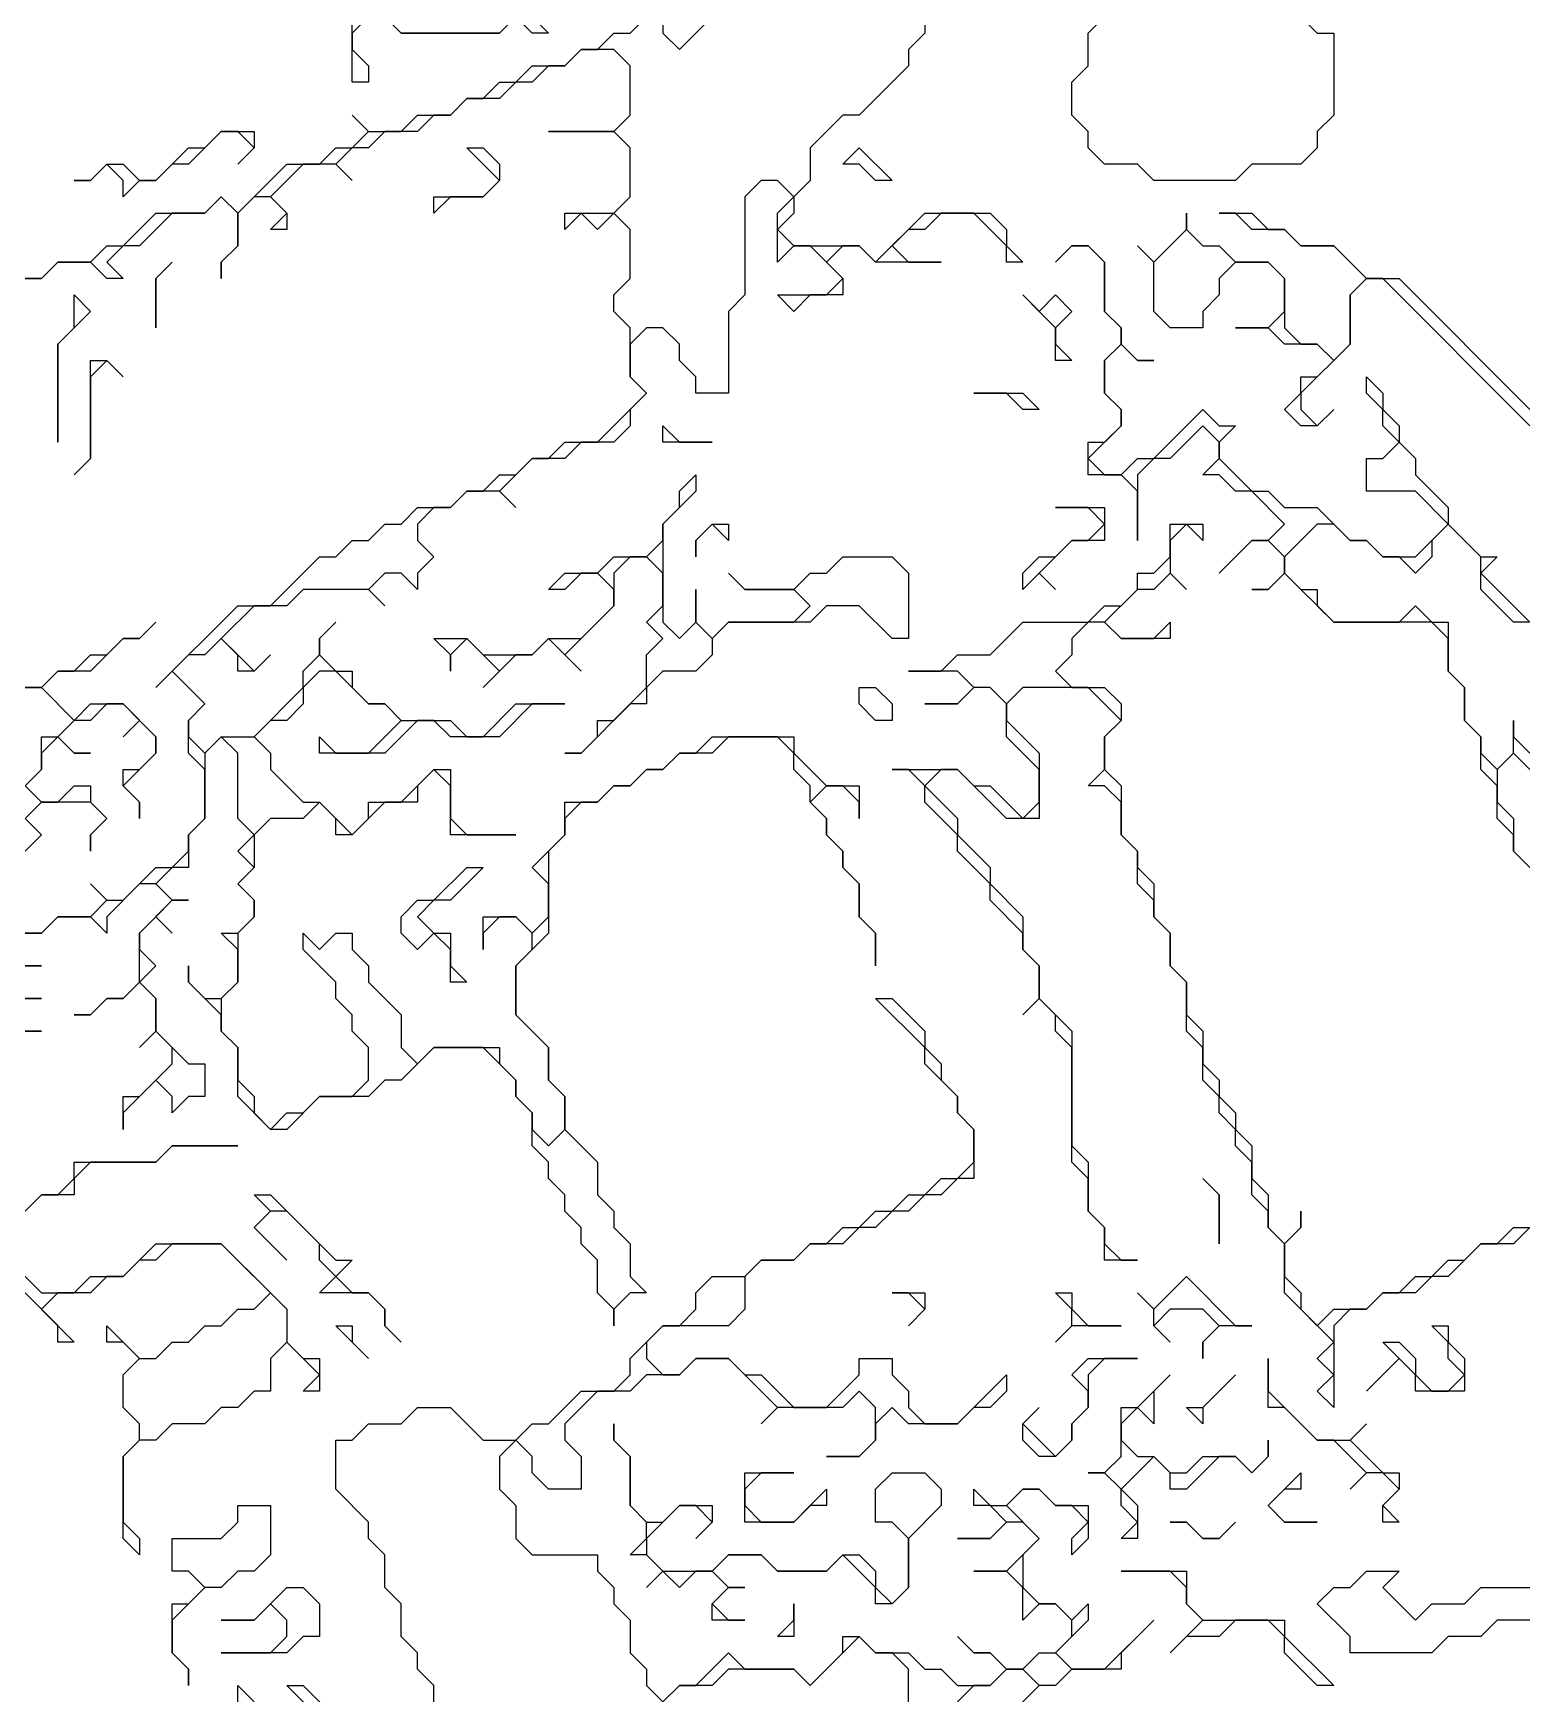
# Model space of a CAD drawing. Header units: metres. Extents: x 0 to 96.9, y 0 to 54.3.
# Drawn here: x 71.75 to 80.85, y 34.75 to 44.9 of the extents above; entities that cross this region are included whole.
import ezdxf

# ---------------------------------------------------------------- set-up
doc = ezdxf.new("R2010")
doc.units = ezdxf.units.M

msp = doc.modelspace()

# ---------------------------------------------------------------- linework, layer by layer
for points in [[(73.8, 45.1), (74, 44.9), (74.6, 44.9), (75, 45.3)], [(77.2, 45.1), (77.2, 44.9), (77.1, 44.8), (77.1, 44.7), (76.8, 44.4), (76.7, 44.4), (76.5, 44.2), (76.5, 44), (76.4, 43.9), (76.4, 43.8), (76.3, 43.7), (76.4, 43.6), (76.8, 43.6), (76.9, 43.5), (77.2, 43.8), (77.6, 43.8), (77.7, 43.7), (77.7, 43.6), (77.8, 43.5), (77.7, 43.5), (77.7, 43.6), (77.5, 43.8), (77.3, 43.8), (77.2, 43.7), (77.1, 43.7), (77, 43.6), (77.1, 43.5), (77.3, 43.5), (76.9, 43.5), (76.8, 43.6), (76.7, 43.6), (76.6, 43.5), (76.7, 43.4), (76.7, 43.3), (76.5, 43.3), (76.4, 43.2), (76.3, 43.3), (76.6, 43.3), (76.7, 43.4), (76.5, 43.6), (76.4, 43.6), (76.3, 43.5), (76.3, 43.8), (76.4, 43.9), (76.3, 44), (76.2, 44), (76.1, 43.9), (76.1, 43.3), (76, 43.2), (76, 42.7), (75.8, 42.7), (75.8, 42.8), (75.7, 42.9), (75.7, 43), (75.6, 43.1), (75.5, 43.1), (75.4, 43), (75.4, 42.8), (75.5, 42.7), (75.4, 42.6), (75.4, 42.5), (75.3, 42.4), (75.1, 42.4), (75, 42.3), (74.8, 42.3), (74.6, 42.1), (74.7, 42), (74.6, 42.1), (74.4, 42.1), (74.3, 42), (74.2, 42), (74.1, 41.9), (74.1, 41.8), (74.2, 41.7), (74.1, 41.6), (74.1, 41.5), (74, 41.6), (73.9, 41.6), (73.8, 41.5), (73.9, 41.4), (73.8, 41.5), (73.4, 41.5), (73.3, 41.4), (73.1, 41.4), (72.9, 41.2), (73.1, 41), (73.2, 41.1), (73.1, 41), (73, 41), (73, 41.1), (72.9, 41.2), (72.8, 41.1), (72.7, 41.1), (72.6, 41), (72.8, 40.8), (72.7, 40.7), (72.7, 40.6), (72.8, 40.5), (72.9, 40.6), (73.1, 40.6), (73.4, 40.9), (73.4, 41), (73.5, 41.1), (73.5, 41.2), (73.6, 41.3), (73.5, 41.2), (73.5, 41.1), (73.6, 41), (73.7, 41), (73.7, 40.9), (73.8, 40.8), (73.9, 40.8), (74, 40.7), (74.3, 40.7), (74.4, 40.6), (74.5, 40.6), (74.7, 40.8), (75, 40.8), (74.8, 40.8), (74.6, 40.6), (74.3, 40.6), (74.2, 40.7), (74.1, 40.7), (73.9, 40.5), (73.5, 40.5), (73.5, 40.6), (73.6, 40.5), (73.8, 40.5), (74, 40.7), (73.9, 40.8), (73.8, 40.8), (73.6, 41), (73.5, 41), (73.4, 40.9), (73.4, 40.8), (73.3, 40.7), (73.2, 40.7), (73.1, 40.6), (73.2, 40.5), (73.2, 40.4), (73.4, 40.2), (73.5, 40.2), (73.7, 40), (73.8, 40.1), (73.8, 40.2), (74, 40.2), (74.2, 40.4), (74.3, 40.4), (74.3, 40.1), (74.4, 40), (74.7, 40), (74.3, 40), (74.3, 40.3), (74.2, 40.4), (74.1, 40.3), (74.1, 40.2), (73.9, 40.2), (73.7, 40), (73.6, 40), (73.6, 40.1), (73.5, 40.2), (73.4, 40.1), (73.2, 40.1), (73.1, 40), (73.1, 39.8), (73, 39.7), (73.1, 39.6), (73.1, 39.5), (73, 39.4), (73, 39.1), (72.9, 39), (72.9, 38.8), (73, 38.7), (73, 38.5), (73.1, 38.4), (73.1, 38.3), (73.2, 38.2), (73.3, 38.3), (73.4, 38.3), (73.5, 38.4), (73.7, 38.4), (73.8, 38.5), (73.8, 38.7), (73.7, 38.8), (73.7, 38.9), (73.6, 39), (73.6, 39.1), (73.4, 39.3), (73.4, 39.4), (73.5, 39.3), (73.6, 39.4), (73.7, 39.4), (73.7, 39.3), (73.8, 39.2), (73.8, 39.1), (74, 38.9), (74, 38.7), (74.1, 38.6), (74.2, 38.7), (74.6, 38.7), (74.6, 38.6), (74.7, 38.5), (74.7, 38.4), (74.8, 38.3), (74.8, 38.2), (74.9, 38.1), (75, 38.2), (75, 38.4), (74.9, 38.5), (74.9, 38.7), (74.7, 38.9), (74.7, 39.2), (74.8, 39.3), (74.8, 39.4), (74.7, 39.5), (74.6, 39.5), (74.5, 39.4), (74.5, 39.3), (74.5, 39.5), (74.7, 39.5), (74.8, 39.4), (74.9, 39.5), (74.9, 39.7), (74.8, 39.8), (75, 40), (75, 40.2), (75.2, 40.2), (75.3, 40.3), (75.4, 40.3), (75.5, 40.4), (75.6, 40.4), (75.7, 40.5), (75.8, 40.5), (75.9, 40.6), (76.4, 40.6), (76.4, 40.5), (76.6, 40.3), (76.8, 40.3), (76.8, 40.1), (76.8, 40.2), (76.7, 40.3), (76.6, 40.3), (76.5, 40.2), (76.6, 40.1), (76.6, 40), (76.7, 39.9), (76.7, 39.8), (76.8, 39.7), (76.8, 39.5), (76.9, 39.4), (76.9, 39.2), (76.9, 39.4), (76.8, 39.5), (76.8, 39.7), (76.7, 39.8), (76.7, 39.9), (76.6, 40), (76.6, 40.1), (76.5, 40.2), (76.5, 40.3), (76.4, 40.4), (76.4, 40.5), (76.3, 40.6), (76, 40.6), (75.9, 40.5), (75.7, 40.5), (75.6, 40.4), (75.5, 40.4), (75.4, 40.3), (75.3, 40.3), (75.2, 40.2), (75.1, 40.2), (75, 40.1), (75, 40), (74.9, 39.9), (74.9, 39.4), (74.7, 39.2), (74.7, 38.9), (74.9, 38.7), (74.9, 38.5), (75, 38.4), (75, 38.2), (75.2, 38), (75.2, 37.8), (75.3, 37.7), (75.3, 37.6), (75.4, 37.5), (75.4, 37.3), (75.5, 37.2), (75.4, 37.2), (75.3, 37.1), (75.3, 37), (75.3, 37.1), (75.2, 37.2), (75.2, 37.4), (75.1, 37.5), (75.1, 37.6), (75, 37.7), (75, 37.8), (74.9, 37.9), (74.9, 38), (74.8, 38.1), (74.8, 38.3), (74.7, 38.4), (74.7, 38.5), (74.5, 38.7), (74.2, 38.7), (74, 38.5), (73.9, 38.5), (73.8, 38.4), (73.5, 38.4), (73.3, 38.2), (73.2, 38.2), (73, 38.4), (73, 38.7), (72.9, 38.8), (72.9, 38.9), (72.7, 39.1), (72.7, 39.2), (72.7, 39.1), (72.8, 39), (72.9, 39), (73, 39.1), (73, 39.3), (72.9, 39.4), (73, 39.4), (73.1, 39.5), (73.1, 39.6), (73, 39.7), (73.1, 39.8), (73, 39.9), (73.1, 40), (73, 40.1), (73, 40.5), (72.9, 40.6), (72.8, 40.5), (72.8, 40.1), (72.7, 40), (72.7, 39.8), (72.6, 39.8), (72.5, 39.7), (72.6, 39.6), (72.7, 39.6), (72.6, 39.6), (72.5, 39.5), (72.6, 39.4), (72.5, 39.5), (72.4, 39.4), (72.4, 39.3), (72.5, 39.2), (72.4, 39.1), (72.5, 39), (72.5, 38.8), (72.7, 38.6), (72.8, 38.6), (72.8, 38.4), (72.7, 38.4), (72.6, 38.3), (72.6, 38.4), (72.5, 38.5), (72.3, 38.3), (72.3, 38.2), (72.3, 38.4), (72.4, 38.4), (72.6, 38.6), (72.6, 38.7), (72.5, 38.8), (72.4, 38.7), (72.5, 38.8), (72.5, 39), (72.4, 39.1), (72.3, 39), (72.2, 39), (72.1, 38.9), (72, 38.9), (72.1, 38.9), (72.2, 39), (72.3, 39), (72.4, 39.1), (72.4, 39.4), (72.6, 39.6), (72.5, 39.7), (72.4, 39.7), (72.2, 39.5), (72.2, 39.4), (72.1, 39.5), (71.9, 39.5), (71.8, 39.4), (71.7, 39.4), (71.8, 39.4), (71.9, 39.5), (72.1, 39.5), (72.2, 39.6), (72.1, 39.7), (72.2, 39.6), (72.3, 39.6), (72.5, 39.8), (72.6, 39.8), (72.7, 39.9), (72.7, 40), (72.8, 40.1), (72.8, 40.4), (72.7, 40.5), (72.7, 40.7), (72.8, 40.8), (72.6, 41), (72.5, 40.9), (73, 41.4), (73.2, 41.4), (73.5, 41.7), (73.6, 41.7), (73.7, 41.8), (73.8, 41.8), (73.9, 41.9), (74, 41.9), (74.1, 42), (74.3, 42), (74.4, 42.1), (74.5, 42.1), (74.6, 42.2), (74.7, 42.2), (74.8, 42.3), (74.9, 42.3), (75, 42.4), (75.2, 42.4), (75.5, 42.7), (75.4, 42.8), (75.4, 43.1), (75.3, 43.2), (75.3, 43.3), (75.4, 43.4), (75.4, 43.7), (75.3, 43.8), (75.2, 43.7), (75.1, 43.8), (75, 43.7), (75, 43.8), (75.3, 43.8), (75.4, 43.9), (75.4, 44.2), (75.3, 44.3), (74.9, 44.3), (75.3, 44.3), (75.4, 44.4), (75.4, 44.7), (75.3, 44.8), (75.1, 44.8), (75, 44.7), (74.9, 44.7), (74.8, 44.6), (74.7, 44.6), (74.6, 44.5), (74.4, 44.5), (74.3, 44.4), (74.2, 44.4), (74.1, 44.3), (73.9, 44.3), (73.8, 44.2), (73.7, 44.2), (73.6, 44.1), (73.7, 44), (73.6, 44.1), (73.4, 44.1), (73.2, 43.9), (73.3, 43.8), (73.3, 43.7), (73.2, 43.7), (73.3, 43.8), (73.2, 43.9), (73.1, 43.9), (73, 43.8), (73, 43.6), (72.9, 43.5), (72.9, 43.4), (72.9, 43.5), (73, 43.6), (73, 43.8), (72.9, 43.9), (72.8, 43.8), (72.6, 43.8), (72.4, 43.6), (72.3, 43.6), (72.2, 43.5), (72.3, 43.4), (72.2, 43.4), (72.1, 43.5), (71.9, 43.5), (71.8, 43.4), (71.6, 43.4)], [(71.6, 43.4), (71.8, 43.4), (71.9, 43.5), (72.1, 43.5), (72.2, 43.6), (72.3, 43.6), (72.5, 43.8), (72.8, 43.8), (72.9, 43.9), (73, 43.8), (73.3, 44.1), (73.5, 44.1), (73.6, 44.2), (73.7, 44.2), (73.8, 44.3), (73.7, 44.4), (73.8, 44.3), (74, 44.3), (74.1, 44.4), (74.3, 44.4), (74.4, 44.5), (74.5, 44.5), (74.6, 44.6), (74.7, 44.6), (74.8, 44.7), (75, 44.7), (75.1, 44.8), (75.2, 44.8), (75.3, 44.9), (75.4, 44.9), (75.6, 45.1)], [(73.8, 45), (73.7, 44.9), (73.7, 44.8), (73.8, 44.7), (73.8, 44.6), (73.7, 44.6), (73.7, 45)], [(74.8, 45), (74.9, 44.9), (74.8, 44.9), (74.7, 45), (74.6, 44.9), (74, 44.9), (73.9, 45)], [(75.6, 45), (75.6, 44.9), (75.7, 44.8), (75.9, 45)], [(79.5, 45), (79.6, 44.9), (79.7, 44.9), (79.7, 44.4), (79.6, 44.3), (79.6, 44.2), (79.5, 44.1), (79.2, 44.1), (79.1, 44), (78.6, 44), (78.5, 44.1), (78.3, 44.1), (78.2, 44.2), (78.2, 44.3), (78.1, 44.4), (78.1, 44.6), (78.2, 44.7), (78.2, 44.9), (78.3, 45)], [(80.9, 42.5), (80, 43.4), (79.9, 43.4), (79.8, 43.3), (79.8, 43), (79.5, 42.7), (79.5, 42.6), (79.6, 42.5), (79.7, 42.6), (79.6, 42.5), (79.5, 42.5), (79.4, 42.6), (79.5, 42.7), (79.5, 42.8), (79.6, 42.8), (79.7, 42.9), (79.6, 43), (79.4, 43), (79.3, 43.1), (79.1, 43.1), (79.3, 43.1), (79.4, 43.2), (79.4, 43.4), (79.3, 43.5), (79.1, 43.5), (79, 43.4), (79, 43.3), (78.9, 43.2), (78.9, 43.1), (78.7, 43.1), (78.6, 43.2), (78.6, 43.5), (78.5, 43.6), (78.6, 43.5), (78.8, 43.7), (78.8, 43.8), (78.8, 43.7), (78.9, 43.6), (79, 43.6), (79.1, 43.5), (79.3, 43.5), (79.4, 43.4), (79.4, 43.1), (79.5, 43), (79.6, 43), (79.7, 42.9), (79.8, 43), (79.8, 43.3), (79.9, 43.4), (79.7, 43.6), (79.5, 43.6), (79.4, 43.7), (79.2, 43.7), (79.1, 43.8), (79, 43.8), (79.2, 43.8), (79.3, 43.7), (79.4, 43.7), (79.5, 43.6), (79.7, 43.6), (79.9, 43.4), (80.1, 43.4), (80.9, 42.6)], [(80.9, 39.8), (80.8, 39.9), (80.8, 40), (80.7, 40.1), (80.7, 40.3), (80.6, 40.4), (80.6, 40.6), (80.5, 40.7), (80.5, 40.9), (80.4, 41), (80.4, 41.2), (80.3, 41.3), (79.7, 41.3), (79.4, 41.6), (79.3, 41.5), (79.2, 41.5), (79.3, 41.5), (79.4, 41.6), (79.4, 41.7), (79.3, 41.8), (79.2, 41.8), (79, 41.6), (79.2, 41.8), (79.3, 41.8), (79.4, 41.9), (79.2, 42.1), (79.1, 42.1), (79, 42.2), (78.9, 42.2), (79, 42.3), (79, 42.4), (78.9, 42.5), (78.7, 42.3), (78.6, 42.3), (78.5, 42.2), (78.5, 41.8), (78.5, 42.1), (78.4, 42.2), (78.2, 42.2), (78.2, 42.4), (78.3, 42.4), (78.4, 42.5), (78.4, 42.6), (78.3, 42.7), (78.3, 42.9), (78.4, 43), (78.4, 43.1), (78.3, 43.2), (78.3, 43.5), (78.2, 43.6), (78.1, 43.6), (78, 43.5), (78.1, 43.6), (78.2, 43.6), (78.3, 43.5), (78.3, 43.2), (78.4, 43.1), (78.4, 43), (78.5, 42.9), (78.6, 42.9), (78.5, 42.9), (78.4, 43), (78.3, 42.9), (78.3, 42.7), (78.4, 42.6), (78.4, 42.5), (78.2, 42.3), (78.3, 42.2), (78.4, 42.2), (78.5, 42.3), (78.6, 42.3), (78.9, 42.6), (79, 42.5), (79.1, 42.5), (79, 42.4), (79, 42.3), (79.2, 42.1), (79.3, 42.1), (79.4, 42), (79.6, 42), (79.8, 41.8), (79.9, 41.8), (80, 41.7), (80.2, 41.7), (80.4, 41.9), (80.2, 42.1), (79.9, 42.1), (79.9, 42.3), (80, 42.3), (80.1, 42.4), (80, 42.5), (80, 42.6), (79.9, 42.7), (79.9, 42.8), (80, 42.7), (80, 42.6), (80.1, 42.5), (80.1, 42.4), (80.2, 42.3), (80.2, 42.2), (80.4, 42), (80.4, 41.9), (80.6, 41.7), (80.7, 41.7), (80.6, 41.6), (80.9, 41.3)], [(80.9, 37.6), (80.8, 37.5), (80.6, 37.5), (80.4, 37.3), (80.3, 37.3), (80.2, 37.2), (80, 37.2), (79.9, 37.1), (79.8, 37.1), (79.7, 37), (79.7, 36.5), (79.6, 36.6), (79.7, 36.7), (79.6, 36.8), (79.7, 36.9), (79.4, 37.2), (79.4, 37.5), (79.3, 37.6), (79.3, 37.7), (79.2, 37.8), (79.2, 38), (79.1, 38.1), (79.1, 38.2), (79, 38.3), (79, 38.4), (78.9, 38.5), (78.9, 38.7), (78.8, 38.8), (78.8, 39.1), (78.7, 39.2), (78.7, 39.4), (78.6, 39.5), (78.6, 39.6), (78.5, 39.7), (78.5, 39.9), (78.4, 40), (78.4, 40.2), (78.3, 40.3), (78.2, 40.3), (78.3, 40.4), (78.3, 40.6), (78.4, 40.7), (78.2, 40.9), (77.8, 40.9), (77.7, 40.8), (77.7, 40.7), (77.9, 40.5), (77.9, 40.1), (77.7, 40.1), (77.4, 40.4), (77.3, 40.4), (77.2, 40.3), (77.4, 40.1), (77.4, 40), (77.6, 39.8), (77.6, 39.7), (77.8, 39.5), (77.8, 39.3), (77.9, 39.2), (77.9, 39), (78.1, 38.8), (78.1, 38.1), (78.2, 38), (78.2, 37.7), (78.3, 37.6), (78.3, 37.5), (78.4, 37.4), (78.5, 37.4), (78.3, 37.4), (78.3, 37.6), (78.2, 37.7), (78.2, 37.9), (78.1, 38), (78.1, 38.7), (78, 38.8), (78, 38.9), (77.9, 39), (77.8, 38.9), (77.9, 39), (77.9, 39.2), (77.8, 39.3), (77.8, 39.4), (77.6, 39.6), (77.6, 39.7), (77.4, 39.9), (77.4, 40), (77.2, 40.2), (77.2, 40.3), (77.1, 40.4), (77, 40.4), (77.4, 40.4), (77.5, 40.3), (77.6, 40.3), (77.8, 40.1), (77.9, 40.2), (77.9, 40.4), (77.7, 40.6), (77.7, 40.8), (77.6, 40.9), (77.5, 40.9), (77.4, 40.8), (77.2, 40.8), (77.4, 40.8), (77.5, 40.9), (77.4, 41), (77.1, 41), (77.3, 41), (77.4, 41.1), (77.6, 41.1), (77.8, 41.3), (78.2, 41.3), (78.3, 41.4), (78.4, 41.4), (78.5, 41.5), (78.5, 41.6), (78.6, 41.6), (78.7, 41.7), (78.7, 41.9), (78.9, 41.9), (78.9, 41.8), (78.8, 41.9), (78.7, 41.8), (78.7, 41.6), (78.8, 41.5), (78.7, 41.6), (78.6, 41.5), (78.5, 41.5), (78.3, 41.3), (78.4, 41.2), (78.6, 41.2), (78.7, 41.3), (78.7, 41.2), (78.4, 41.2), (78.3, 41.3), (78.2, 41.3), (78.1, 41.2), (78.1, 41.1), (78, 41), (78.1, 40.9), (78.3, 40.9), (78.4, 40.8), (78.4, 40.7), (78.3, 40.6), (78.3, 40.4), (78.4, 40.3), (78.4, 40), (78.5, 39.9), (78.5, 39.8), (78.6, 39.7), (78.6, 39.5), (78.7, 39.4), (78.7, 39.2), (78.8, 39.1), (78.8, 38.9), (78.9, 38.8), (78.9, 38.6), (79, 38.5), (79, 38.4), (79.1, 38.3), (79.1, 38.2), (79.2, 38.1), (79.2, 37.9), (79.3, 37.8), (79.3, 37.6), (79.4, 37.5), (79.5, 37.6), (79.5, 37.7), (79.5, 37.6), (79.4, 37.5), (79.4, 37.3), (79.5, 37.2), (79.5, 37.1), (79.6, 37), (79.7, 37.1), (79.9, 37.1), (80, 37.2), (80.1, 37.2), (80.2, 37.3), (80.3, 37.3), (80.4, 37.4), (80.5, 37.4), (80.6, 37.5), (80.7, 37.5), (80.8, 37.6), (80.9, 37.6)], [(81, 41.3), (80.8, 41.3), (80.6, 41.5), (80.6, 41.7), (80.4, 41.9), (80.3, 41.8), (80.3, 41.7), (80.2, 41.6), (80.1, 41.7), (80, 41.7), (79.9, 41.8), (79.8, 41.8), (79.7, 41.9), (79.6, 41.9), (79.4, 41.7), (79.4, 41.6), (79.5, 41.5), (79.6, 41.5), (79.6, 41.4), (79.7, 41.3), (80.1, 41.3), (80.2, 41.4), (80.3, 41.3), (80.4, 41.3), (80.4, 41), (80.5, 40.9), (80.5, 40.7), (80.6, 40.6), (80.6, 40.5), (80.7, 40.4), (80.8, 40.5), (80.8, 40.7), (80.8, 40.6), (80.9, 40.5)], [(71.6, 40.9), (71.8, 40.9), (71.9, 41), (72, 41), (72.1, 41.1), (72.2, 41.1), (72.3, 41.2), (72.4, 41.2), (72.5, 41.3), (72.4, 41.2), (72.3, 41.2), (72.1, 41), (71.9, 41), (71.8, 40.9), (72, 40.7), (72.1, 40.8), (72.3, 40.8), (72.5, 40.6), (72.5, 40.5), (72.3, 40.3), (72.4, 40.2), (72.4, 40.1), (72.4, 40.2), (72.3, 40.3), (72.3, 40.4), (72.4, 40.4), (72.5, 40.5), (72.5, 40.6), (72.4, 40.7), (72.3, 40.6), (72.4, 40.7), (72.3, 40.8), (72.2, 40.8), (72.1, 40.7), (72, 40.7), (71.9, 40.6), (72, 40.5), (72.1, 40.5), (72, 40.5), (71.9, 40.6), (71.8, 40.5), (71.8, 40.4), (71.7, 40.3), (71.8, 40.2), (71.9, 40.2), (72, 40.3), (72.1, 40.3), (72.1, 40.2), (72.2, 40.1), (72.1, 40), (72.1, 39.9), (72.1, 40), (72.2, 40.1), (72.1, 40.2), (71.8, 40.2), (71.7, 40.1), (71.8, 40), (71.7, 39.9)], [(71.7, 40.3), (71.8, 40.4), (71.8, 40.6), (71.9, 40.6), (72, 40.7), (71.8, 40.9), (71.6, 40.9)], [(80.9, 40.4), (80.8, 40.5), (80.7, 40.4), (80.7, 40.2), (80.8, 40.1), (80.8, 39.9), (80.9, 39.8)], [(71.7, 40.1), (71.8, 40.2), (71.7, 40.3)], [(71.6, 39.2), (71.8, 39.2), (71.7, 39.2)], [(71.7, 39), (71.8, 39), (71.7, 39)], [(74.2, 34.6), (74.2, 34.8), (74.1, 34.9), (74.1, 35), (74, 35.1), (74, 35.3), (73.9, 35.4), (73.9, 35.6), (73.8, 35.7), (73.8, 35.8), (73.6, 36), (73.6, 36.3), (73.7, 36.3), (73.8, 36.4), (74, 36.4), (74.1, 36.5), (74.3, 36.5), (74.5, 36.3), (74.7, 36.3), (74.8, 36.4), (74.9, 36.4), (75.1, 36.6), (75.3, 36.6), (75.4, 36.7), (75.4, 36.8), (75.6, 37), (75.7, 37), (75.8, 37.1), (75.8, 37.2), (75.9, 37.3), (76.1, 37.3), (76.2, 37.4), (76.4, 37.4), (76.5, 37.5), (76.6, 37.5), (76.7, 37.6), (76.8, 37.6), (76.9, 37.7), (77, 37.7), (77.1, 37.8), (77.2, 37.8), (77.3, 37.9), (77.4, 37.9), (77.5, 38), (77.5, 38.2), (77.4, 38.3), (77.4, 38.4), (77.2, 38.6), (77.2, 38.7), (76.9, 39), (77, 39), (77.2, 38.8), (77.2, 38.7), (77.3, 38.6), (77.3, 38.5), (77.4, 38.4), (77.4, 38.3), (77.5, 38.2), (77.5, 37.9), (77.4, 37.9), (77.3, 37.8), (77.2, 37.8), (77.1, 37.7), (77, 37.7), (76.9, 37.6), (76.8, 37.6), (76.7, 37.5), (76.5, 37.5), (76.4, 37.4), (76.2, 37.4), (76.1, 37.3), (76.1, 37.1), (76, 37), (75.6, 37), (75.5, 36.9), (75.5, 36.8), (75.6, 36.7), (75.7, 36.7), (75.8, 36.8), (76, 36.8), (76.1, 36.7), (76.2, 36.7), (76.4, 36.5), (76.6, 36.5), (76.8, 36.7), (76.8, 36.8), (77, 36.8), (77, 36.7), (77.1, 36.6), (77.1, 36.5), (77.2, 36.4), (77.4, 36.4), (77.7, 36.7), (77.7, 36.6), (77.6, 36.5), (77.5, 36.5), (77.4, 36.4), (77.1, 36.4), (77, 36.5), (76.9, 36.4), (76.9, 36.3), (76.8, 36.2), (76.6, 36.2), (76.8, 36.2), (76.9, 36.3), (76.9, 36.5), (76.8, 36.6), (76.7, 36.5), (76.3, 36.5), (76.2, 36.4), (76.3, 36.5), (76, 36.8), (75.8, 36.8), (75.7, 36.7), (75.5, 36.7), (75.4, 36.6), (75.2, 36.6), (75, 36.4), (75, 36.3), (75.1, 36.2), (75.1, 36), (74.9, 36), (74.8, 36.1), (74.8, 36.2), (74.7, 36.3), (74.6, 36.2), (74.6, 36), (74.7, 35.9), (74.7, 35.7), (74.8, 35.6), (75.2, 35.6), (75.2, 35.5), (75.3, 35.4), (75.3, 35.3), (75.4, 35.2), (75.4, 35), (75.5, 34.9), (75.5, 34.8), (75.6, 34.7), (75.7, 34.8), (75.8, 34.8), (76, 35), (76.1, 34.9), (76.4, 34.9), (76.5, 34.8), (76.7, 35), (76.7, 35.1), (76.8, 35.1), (76.9, 35), (77.1, 35), (77.2, 34.9), (77.3, 34.9), (77.4, 34.8), (77.6, 34.8), (77.7, 34.9), (77.6, 35), (77.5, 35), (77.4, 35.1), (77.5, 35), (77.6, 35), (77.7, 34.9), (77.8, 34.9), (77.9, 35), (78, 35), (78.1, 35.1), (78.1, 35.2), (78, 35.3), (77.9, 35.3), (77.8, 35.2), (77.8, 35.4), (77.7, 35.5), (77.5, 35.5), (77.7, 35.5), (77.9, 35.7), (77.8, 35.8), (77.7, 35.8), (77.6, 35.7), (77.4, 35.7), (77.6, 35.7), (77.7, 35.8), (77.6, 35.9), (77.5, 35.9), (77.5, 36), (77.6, 35.9), (77.7, 35.9), (77.8, 36), (77.9, 36), (78, 35.9), (78.2, 35.9), (78.2, 35.7), (78.1, 35.6), (78.1, 35.7), (78.2, 35.8), (78.1, 35.9), (78, 35.9), (77.9, 36), (77.8, 36), (77.7, 35.9), (77.9, 35.7), (77.8, 35.6), (77.8, 35.4), (77.9, 35.3), (78, 35.3), (78.1, 35.2), (78.2, 35.3), (78.2, 35.2), (78, 35), (78.1, 34.9), (78.3, 34.9), (78.6, 35.2), (78.4, 35), (78.4, 34.9), (78.1, 34.9), (78, 34.8), (77.9, 34.8), (77.8, 34.7)], [(71.7, 38.8), (71.8, 38.8), (71.7, 38.8)], [(71.7, 37.7), (71.8, 37.8), (71.9, 37.8), (72, 37.9), (72, 38), (72.5, 38), (72.6, 38.1), (73, 38.1), (72.6, 38.1), (72.5, 38), (72.1, 38), (72, 37.9), (72, 37.8), (71.8, 37.8), (71.7, 37.7)], [(71.6, 37.4), (71.8, 37.2), (72, 37.2), (72.1, 37.3), (72.3, 37.3), (72.5, 37.5), (72.9, 37.5), (73.3, 37.1), (73.3, 36.9), (73.4, 36.8), (73.5, 36.8), (73.5, 36.6), (73.4, 36.6), (73.5, 36.7), (73.3, 36.9), (73.2, 36.8), (73.2, 36.6), (73.1, 36.6), (73, 36.5), (72.9, 36.5), (72.8, 36.4), (72.6, 36.4), (72.5, 36.3), (72.4, 36.3), (72.3, 36.2), (72.3, 35.8), (72.4, 35.7), (72.4, 35.6), (72.3, 35.7), (72.3, 36.2), (72.4, 36.3), (72.4, 36.4), (72.3, 36.5), (72.3, 36.7), (72.4, 36.8), (72.3, 36.9), (72.2, 36.9), (72.2, 37), (72.4, 36.8), (72.5, 36.8), (72.6, 36.9), (72.7, 36.9), (72.8, 37), (72.9, 37), (73, 37.1), (73.1, 37.1), (73.2, 37.2), (72.9, 37.5), (72.6, 37.5), (72.5, 37.4), (72.4, 37.4), (72.3, 37.3), (72.2, 37.3), (72.1, 37.2), (71.9, 37.2), (71.8, 37.1), (72, 36.9), (71.9, 36.9), (71.9, 37), (71.7, 37.2)], [(77.1, 34.7), (77.1, 34.9), (77, 35), (76.9, 35), (76.8, 35.1), (76.5, 34.8), (76.4, 34.9), (76, 34.9), (75.9, 34.8), (75.7, 34.8), (75.6, 34.7)], [(77.6, 34.5), (77.9, 34.8), (77.8, 34.9), (77.7, 34.9), (77.6, 34.8), (77.5, 34.8), (77.4, 34.7)], [(73, 34.5), (73, 34.8), (73.1, 34.7)], [(73.6, 34.5), (73.3, 34.8), (73.4, 34.8), (73.6, 34.6)]]:
    msp.add_lwpolyline(points)
for points in [[(72.3, 43.9), (72.3, 44), (72.2, 44.1), (72.1, 44), (72, 44), (72.1, 44), (72.2, 44.1), (72.3, 44.1), (72.4, 44), (72.5, 44), (72.7, 44.2), (72.8, 44.2), (72.9, 44.3), (73.1, 44.3), (73.1, 44.2), (73, 44.1), (73.1, 44.2), (73, 44.3), (72.9, 44.3), (72.7, 44.1), (72.6, 44.1), (72.5, 44), (72.4, 44)], [(74.2, 43.8), (74.2, 43.9), (74.5, 43.9), (74.6, 44), (74.4, 44.2), (74.5, 44.2), (74.6, 44.1), (74.6, 44), (74.5, 43.9), (74.3, 43.9)], [(76.9, 44), (76.8, 44.1), (76.7, 44.1), (76.8, 44.2), (77, 44)], [(72.5, 43.1), (72.5, 43.4), (72.6, 43.5), (72.5, 43.4)], [(71.9, 42.4), (71.9, 43), (72, 43.1), (72, 43.3), (72.1, 43.2), (71.9, 43)], [(78, 42.9), (78, 43.1), (77.8, 43.3), (77.9, 43.2), (78, 43.3), (78.1, 43.2), (78, 43.1), (78, 43), (78.1, 42.9)], [(72, 42.2), (72.1, 42.3), (72.1, 42.9), (72.2, 42.9), (72.3, 42.8), (72.2, 42.9), (72.1, 42.8), (72.1, 42.3)], [(77.8, 42.6), (77.7, 42.7), (77.5, 42.7), (77.8, 42.7), (77.9, 42.6)], [(75.6, 42.4), (75.6, 42.5), (75.7, 42.4), (75.9, 42.4)], [(75, 40.5), (75.1, 40.5), (75.2, 40.6), (75.2, 40.7), (75.3, 40.7), (75.5, 40.9), (75.5, 41.1), (75.6, 41.2), (75.5, 41.3), (75.6, 41.4), (75.6, 41.6), (75.5, 41.7), (75.4, 41.7), (75.3, 41.6), (75.3, 41.4), (75, 41.1), (75.1, 41), (74.9, 41.2), (74.8, 41.1), (74.7, 41.1), (74.5, 40.9), (74.6, 41), (74.4, 41.2), (74.3, 41.1), (74.3, 41), (74.3, 41.1), (74.2, 41.2), (74.4, 41.2), (74.5, 41.1), (74.8, 41.1), (74.9, 41.2), (75.1, 41.2), (75.3, 41.4), (75.3, 41.5), (75.2, 41.6), (75.1, 41.6), (75, 41.5), (74.9, 41.5), (75, 41.6), (75.2, 41.6), (75.3, 41.7), (75.5, 41.7), (75.6, 41.8), (75.6, 41.9), (75.7, 42), (75.7, 42.1), (75.8, 42.2), (75.8, 42.1), (75.6, 41.9), (75.6, 41.3), (75.7, 41.2), (75.8, 41.3), (75.8, 41.5), (75.8, 41.3), (75.9, 41.2), (76, 41.3), (76.4, 41.3), (76.5, 41.4), (76.4, 41.5), (76.1, 41.5), (76, 41.6), (76.1, 41.5), (76.4, 41.5), (76.5, 41.6), (76.6, 41.6), (76.7, 41.7), (77, 41.7), (77.1, 41.6), (77.1, 41.2), (77, 41.2), (76.8, 41.4), (76.6, 41.4), (76.5, 41.3), (76, 41.3), (75.9, 41.2), (75.9, 41.1), (75.8, 41), (75.6, 41), (75.5, 40.9), (75.5, 40.8), (75.4, 40.8), (75.1, 40.5)], [(77.8, 41.5), (77.8, 41.6), (77.9, 41.7), (78, 41.7), (78.1, 41.8), (78.2, 41.8), (78.3, 41.9), (78.2, 42), (78, 42), (78.3, 42), (78.3, 41.8), (78.1, 41.8), (77.9, 41.6), (78, 41.5), (77.9, 41.6)], [(75.8, 41.7), (75.8, 41.8), (75.9, 41.9), (76, 41.9), (76, 41.8), (75.9, 41.9), (75.8, 41.8)], [(76.9, 40.7), (76.8, 40.8), (76.8, 40.9), (76.9, 40.9), (77, 40.8), (77, 40.7)], [(74.3, 39.1), (74.3, 39.3), (74.2, 39.4), (74.1, 39.3), (74, 39.4), (74, 39.5), (74.1, 39.6), (74.2, 39.6), (74.4, 39.8), (74.5, 39.8), (74.3, 39.6), (74.2, 39.6), (74.1, 39.5), (74.2, 39.4), (74.3, 39.4), (74.3, 39.2), (74.4, 39.1)], [(79, 37.5), (79, 37.8), (78.9, 37.9), (79, 37.8)], [(74, 36.9), (73.9, 37), (73.9, 37.1), (73.8, 37.2), (73.5, 37.2), (73.6, 37.3), (73.5, 37.4), (73.5, 37.5), (73.3, 37.7), (73.2, 37.7), (73.1, 37.6), (73.3, 37.4), (73.1, 37.6), (73.2, 37.7), (73.1, 37.8), (73.2, 37.8), (73.6, 37.4), (73.7, 37.4), (73.6, 37.3), (73.7, 37.2), (73.8, 37.2), (73.9, 37.1), (73.9, 37)], [(78.9, 36.8), (78.9, 36.9), (79, 37), (78.9, 37.1), (78.7, 37.1), (78.6, 37), (78.7, 36.9), (78.6, 37), (78.6, 37.1), (78.5, 37.2), (78.6, 37.1), (78.8, 37.3), (79.1, 37), (79.2, 37), (79, 37), (78.9, 36.9)], [(77.1, 37), (77.2, 37.1), (77.1, 37.2), (77, 37.2), (77.2, 37.2), (77.2, 37.1)], [(78, 36.9), (78.1, 37), (78.1, 37.1), (78, 37.2), (78.1, 37.2), (78.1, 37.1), (78.2, 37), (78.4, 37), (78.1, 37)], [(73.8, 36.8), (73.6, 37), (73.7, 37), (73.7, 36.9)], [(79.9, 36.6), (80.1, 36.8), (80, 36.9), (80.1, 36.9), (80.2, 36.8), (80.2, 36.7), (80.3, 36.6), (80.4, 36.6), (80.5, 36.7), (80.4, 36.8), (80.4, 36.9), (80.3, 37), (80.4, 37), (80.4, 36.9), (80.5, 36.8), (80.5, 36.6), (80.2, 36.6), (80.2, 36.7), (80.1, 36.8)], [(77.9, 36.2), (77.8, 36.3), (77.8, 36.4), (77.9, 36.5), (77.8, 36.4), (78, 36.2), (78.1, 36.3), (78.1, 36.4), (78.2, 36.5), (78.2, 36.6), (78.1, 36.7), (78.2, 36.8), (78.5, 36.8), (78.3, 36.8), (78.2, 36.7), (78.2, 36.5), (78.1, 36.4), (78.1, 36.3), (78, 36.2)], [(80, 35.8), (80, 35.9), (80.1, 36), (80, 36.1), (79.9, 36.1), (79.8, 36), (79.9, 36.1), (79.7, 36.3), (79.6, 36.3), (79.4, 36.5), (79.3, 36.5), (79.3, 36.8), (79.3, 36.6), (79.6, 36.3), (79.8, 36.3), (79.9, 36.4), (79.8, 36.3), (80, 36.1), (80.1, 36.1), (80.1, 36), (80, 35.9), (80.1, 35.8)], [(78.4, 35.7), (78.5, 35.8), (78.4, 35.9), (78.4, 36), (78.3, 36.1), (78.2, 36.1), (78.3, 36.1), (78.4, 36.2), (78.4, 36.5), (78.5, 36.5), (78.7, 36.7), (78.6, 36.6), (78.6, 36.4), (78.5, 36.5), (78.4, 36.4), (78.4, 36.3), (78.5, 36.2), (78.6, 36.2), (78.7, 36.1), (78.8, 36.1), (78.9, 36.2), (79.1, 36.2), (79.2, 36.1), (79.3, 36.2), (79.3, 36.3), (79.3, 36.2), (79.2, 36.1), (79.1, 36.2), (79, 36.2), (78.8, 36), (78.7, 36), (78.7, 36.1), (78.6, 36.2), (78.4, 36), (78.5, 35.9), (78.5, 35.7)], [(78.9, 36.4), (78.8, 36.5), (78.9, 36.5), (79.1, 36.7), (78.9, 36.5)], [(75.9, 35.2), (75.9, 35.3), (76, 35.4), (75.9, 35.5), (75.8, 35.5), (75.7, 35.4), (75.6, 35.5), (75.5, 35.4), (75.6, 35.5), (75.5, 35.6), (75.4, 35.6), (75.5, 35.7), (75.5, 35.8), (75.4, 35.9), (75.4, 36.2), (75.3, 36.3), (75.3, 36.4), (75.3, 36.3), (75.4, 36.2), (75.4, 35.9), (75.5, 35.8), (75.6, 35.8), (75.7, 35.9), (75.9, 35.9), (75.9, 35.8), (75.8, 35.7), (75.9, 35.8), (75.8, 35.9), (75.7, 35.9), (75.5, 35.7), (75.5, 35.6), (75.6, 35.5), (75.9, 35.5), (76, 35.6), (76.2, 35.6), (76.3, 35.5), (76.6, 35.5), (76.7, 35.6), (76.8, 35.6), (76.9, 35.5), (76.9, 35.4), (77, 35.3), (77.1, 35.4), (77.1, 35.7), (77, 35.8), (76.9, 35.8), (76.9, 36), (77, 36.1), (77.2, 36.1), (77.3, 36), (77.3, 35.9), (77.1, 35.7), (77.1, 35.4), (77, 35.3), (76.9, 35.3), (76.9, 35.4), (76.7, 35.6), (76.6, 35.5), (76.3, 35.5), (76.2, 35.6), (76, 35.6), (75.9, 35.5), (76, 35.4), (76.1, 35.4), (76, 35.4), (75.9, 35.3), (76, 35.2), (76.1, 35.2)], [(76.1, 35.8), (76.1, 36.1), (76.4, 36.1), (76.2, 36.1), (76.1, 36), (76.1, 35.9), (76.2, 35.8), (76.4, 35.8), (76.6, 36), (76.6, 35.9), (76.5, 35.9), (76.4, 35.8)], [(79.4, 35.8), (79.3, 35.9), (79.5, 36.1), (79.5, 36), (79.4, 36), (79.3, 35.9), (79.4, 35.8), (79.6, 35.8)], [(72.7, 34.8), (72.7, 34.9), (72.6, 35), (72.6, 35.3), (72.7, 35.3), (72.8, 35.4), (72.7, 35.5), (72.6, 35.5), (72.6, 35.7), (72.9, 35.7), (73, 35.8), (73, 35.9), (73.2, 35.9), (73.2, 35.6), (73.1, 35.5), (73, 35.5), (72.9, 35.4), (72.8, 35.4), (72.6, 35.2), (72.6, 35), (72.7, 34.9)], [(78.9, 35.7), (78.8, 35.8), (78.7, 35.8), (78.8, 35.8), (78.9, 35.7), (79, 35.7), (79.1, 35.8), (79, 35.7)], [(79.6, 34.8), (79.4, 35), (79.4, 35.1), (79.3, 35.2), (79.1, 35.2), (79, 35.1), (78.8, 35.1), (78.7, 35), (78.9, 35.2), (78.8, 35.3), (78.8, 35.4), (78.7, 35.5), (78.4, 35.5), (78.8, 35.5), (78.8, 35.3), (78.9, 35.2), (79.4, 35.2), (79.4, 35.1), (79.7, 34.8)], [(79.8, 35), (79.8, 35.1), (79.6, 35.3), (79.7, 35.4), (79.8, 35.4), (79.9, 35.5), (80.1, 35.5), (80, 35.4), (80.2, 35.2), (80.3, 35.3), (80.5, 35.3), (80.6, 35.4), (81, 35.4), (81, 35.3), (81.1, 35.2), (81.2, 35.2), (81.1, 35.2), (81, 35.3), (80.9, 35.2), (80.7, 35.2), (80.6, 35.1), (80.4, 35.1), (80.3, 35)], [(72.9, 35), (73.2, 35), (73.3, 35.1), (73.3, 35.2), (73.2, 35.3), (73.1, 35.2), (72.9, 35.2), (73.1, 35.2), (73.3, 35.4), (73.4, 35.4), (73.5, 35.3), (73.5, 35.1), (73.4, 35.1), (73.3, 35)], [(76.3, 35.1), (76.4, 35.2), (76.4, 35.3), (76.4, 35.1)]]:
    msp.add_lwpolyline(points, close=True)

doc.saveas('drawing.dxf')
